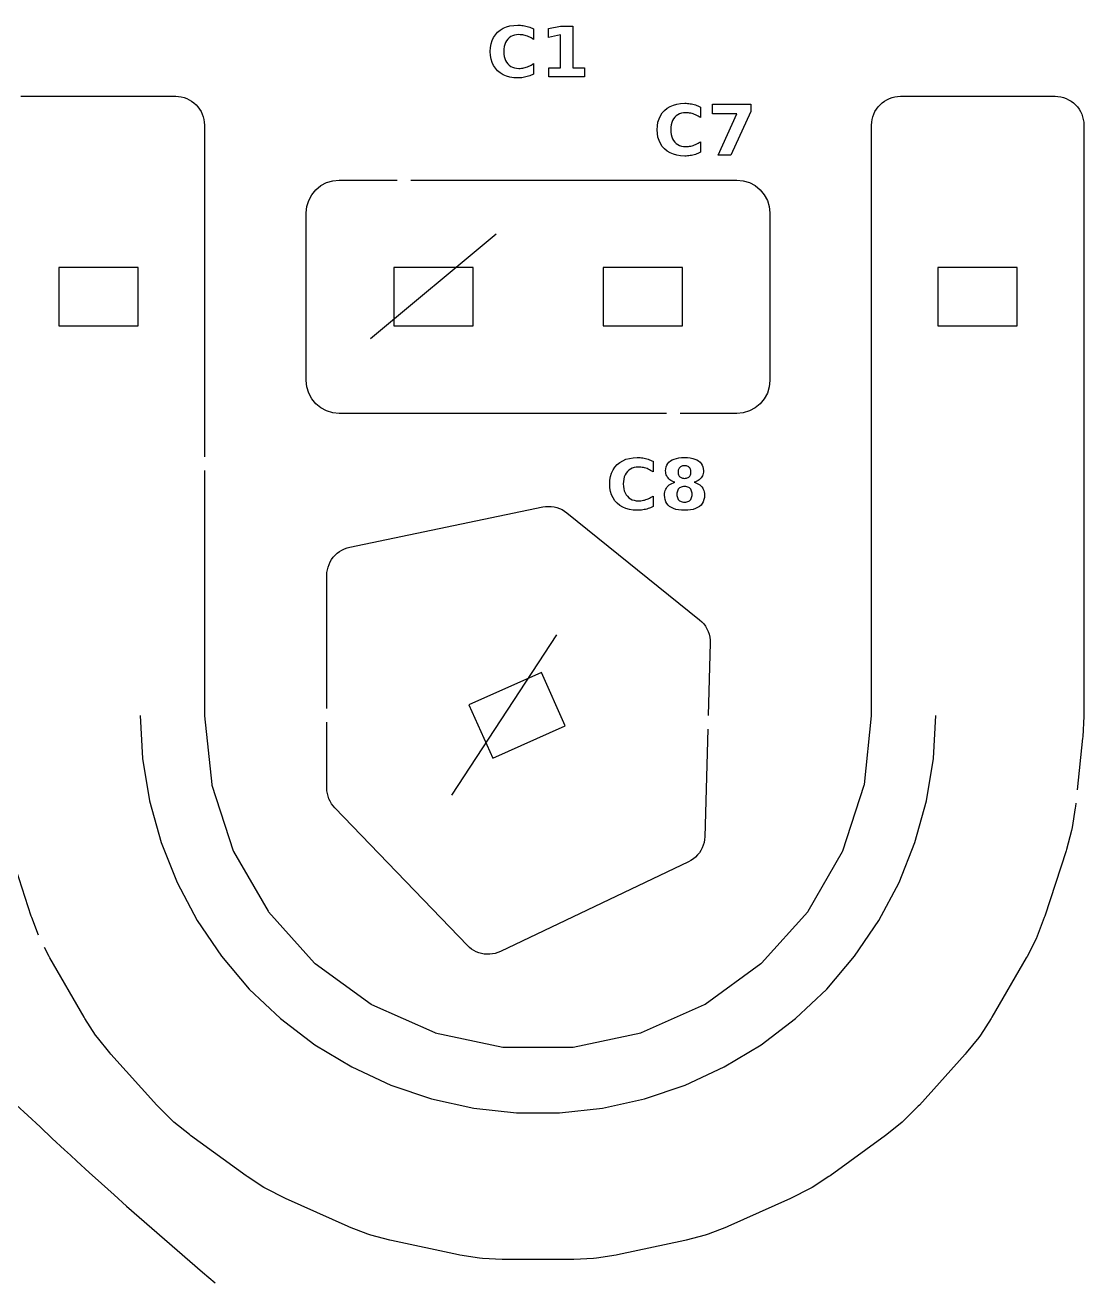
# Model space of a CAD drawing. Header units: millimetres. Extents: x 1 to 293, y 4 to 294.
# Drawn here: x 240.5 to 291.1, y 233.9 to 294 of the extents above; entities that cross this region are included whole.
import ezdxf

# ---------------------------------------------------------------- set-up
doc = ezdxf.new("R2010")
doc.units = ezdxf.units.MM
for name, color, linetype in [('CUT', 1, 'CONTINUOUS'), ('ENGRAVE', 5, 'CONTINUOUS'), ('SCORE', 7, 'CONTINUOUS')]:
    doc.layers.add(name, color=color, linetype=linetype)

msp = doc.modelspace()

# ---------------------------------------------------------------- linework, layer by layer
at = {"layer": 'CUT', "color": 1}
for points in [[(240.2982, 290.575), (247.6918, 290.575), (247.8248, 290.5685), (247.9583, 290.5487), (248.0892, 290.5159), (248.2162, 290.4704), (248.3382, 290.4127), (248.454, 290.3433), (248.5623, 290.263), (248.6623, 290.1723), (248.753, 290.0723), (248.8333, 289.964), (248.9027, 289.8482), (248.9604, 289.7262), (249.0059, 289.5992), (249.0387, 289.4683), (249.0585, 289.3348), (249.065, 289.2018), (249.065, 273.3532)], [(249.065, 272.7032), (249.065, 261.018), (249.0654, 261.0037), (249.0666, 260.9886), (249.4121, 257.701), (249.4178, 257.6738), (250.4386, 254.5322), (250.4499, 254.5068), (252.1016, 251.646), (252.1179, 251.6236), (254.3282, 249.1687), (254.3488, 249.1501), (257.0213, 247.2085), (257.0453, 247.1946), (260.0631, 245.851), (260.0895, 245.8424), (263.3206, 245.1556), (263.3482, 245.1526), (266.6515, 245.1526), (266.6792, 245.1555), (269.9103, 245.8423), (269.9367, 245.8509), (272.9545, 247.1945), (272.9785, 247.2083), (275.651, 249.15), (275.6716, 249.1685), (277.882, 251.6234), (277.8983, 251.6458), (279.55, 254.5066), (279.5613, 254.532), (280.5821, 257.6736), (280.5879, 257.7008), (280.9335, 260.9889), (280.9346, 261.0032), (280.935, 261.0183), (280.935, 289.2018), (280.9415, 289.3348), (280.9613, 289.4683), (280.9941, 289.5992), (281.0396, 289.7262), (281.0973, 289.8482), (281.1667, 289.964), (281.247, 290.0723), (281.3377, 290.1723), (281.4377, 290.263), (281.546, 290.3433), (281.6618, 290.4127), (281.7838, 290.4704), (281.9108, 290.5159), (282.0417, 290.5487), (282.1752, 290.5685), (282.3082, 290.575), (289.7018, 290.575), (289.8348, 290.5685), (289.9683, 290.5487), (290.0992, 290.5159), (290.2262, 290.4704), (290.3482, 290.4127), (290.464, 290.3433), (290.5723, 290.263), (290.6723, 290.1723), (290.763, 290.0723), (290.8433, 289.964), (290.9127, 289.8482), (290.9704, 289.7262), (291.0159, 289.5992), (291.0487, 289.4683), (291.0685, 289.3348), (291.075, 289.2018), (291.075, 261.0331), (291.0732, 260.9631), (291.0218, 259.9838), (291.0164, 259.914), (290.7576, 257.4526)], [(271.1368, 275.425), (255.4963, 275.425), (255.1927, 275.4549), (254.8971, 275.5446), (254.6248, 275.6901), (254.3861, 275.8861), (254.1901, 276.1248), (254.0446, 276.3971), (253.9549, 276.6927), (253.925, 276.9963), (253.925, 285.0037), (253.9549, 285.3073), (254.0446, 285.6029), (254.1901, 285.8752), (254.3861, 286.1139), (254.6248, 286.3099), (254.8971, 286.4554), (255.1927, 286.5451), (255.4963, 286.575), (258.2721, 286.575)], [(258.9221, 286.575), (274.5037, 286.575), (274.8073, 286.5451), (275.1029, 286.4554), (275.3752, 286.3099), (275.6139, 286.1139), (275.8099, 285.8752), (275.9554, 285.6029), (276.0451, 285.3073), (276.075, 285.0037), (276.075, 276.9963), (276.0451, 276.6927), (275.9554, 276.3971), (275.8099, 276.1248), (275.6139, 275.8861), (275.3752, 275.6901), (275.1029, 275.5446), (274.8073, 275.4549), (274.5037, 275.425), (271.7868, 275.425)], [(254.9129, 261.3373), (254.9129, 267.6955), (254.9193, 267.8276), (254.9389, 267.9602), (254.9712, 268.0903), (255.0161, 268.2166), (255.0731, 268.338), (255.1416, 268.4532), (255.221, 268.5612), (255.3105, 268.661), (255.4094, 268.7515), (255.5166, 268.8321), (255.6311, 268.9018), (255.7518, 268.96), (255.8777, 269.0061), (256.0056, 269.0394), (265.2292, 270.9611), (265.3608, 270.9819), (265.4956, 270.9897), (265.6305, 270.9843), (265.7642, 270.9656), (265.8955, 270.934), (266.023, 270.8896), (266.1456, 270.8329), (266.262, 270.7645), (266.3696, 270.6861), (272.7161, 265.5677), (272.8194, 265.4753), (272.914, 265.3714), (272.9975, 265.2584), (273.069, 265.1375), (273.1279, 265.0099), (273.1734, 264.877), (273.2051, 264.7401), (273.2227, 264.6007), (273.2259, 264.4622), (273.1292, 260.9919)], [(273.1111, 260.3422), (272.968, 255.2097), (272.9575, 255.0747), (272.9333, 254.9397), (272.8957, 254.8077), (272.8451, 254.6801), (272.7821, 254.5582), (272.7073, 254.4432), (272.6213, 254.3362), (272.5252, 254.2384), (272.4197, 254.1506), (272.306, 254.0737), (272.1869, 254.0094), (263.2031, 249.7275), (263.083, 249.6772), (262.9569, 249.6381), (262.8276, 249.6113), (262.6963, 249.597), (262.5643, 249.5953), (262.4327, 249.6063), (262.3028, 249.6299), (262.1757, 249.6659), (262.0527, 249.7138), (261.9349, 249.7734), (261.8233, 249.8439), (261.7189, 249.9249), (261.6242, 250.0142), (255.2965, 256.5819), (255.2109, 256.6797), (255.134, 256.7867), (255.0677, 256.9005), (255.0127, 257.0202), (254.9693, 257.1446), (254.938, 257.2726), (254.9191, 257.403), (254.9129, 257.5328), (254.9129, 260.6873)], [(290.6897, 256.8061), (290.6736, 256.6532), (290.6645, 256.5837), (290.5163, 255.6479), (290.4872, 255.511), (290.2419, 254.5958), (290.222, 254.5286), (289.2088, 251.4103), (289.1855, 251.3443), (288.8459, 250.4597), (288.789, 250.3318), (288.3588, 249.4876), (288.3254, 249.4261), (286.686, 246.5866), (286.6494, 246.5269), (286.1334, 245.7322), (286.0511, 245.619), (285.4548, 244.8826), (285.4093, 244.8294), (283.2154, 242.3928), (283.1672, 242.342), (282.4972, 241.672), (282.3932, 241.5783), (281.6568, 240.982), (281.6013, 240.9394), (278.9487, 239.0122), (278.891, 238.9725), (278.0963, 238.4565), (277.9751, 238.3865), (277.1309, 237.9563), (277.0677, 237.9262), (274.0723, 236.5926), (274.0077, 236.5658), (273.1231, 236.2262), (272.9899, 236.183), (272.0747, 235.9377), (272.0066, 235.9214), (268.7995, 235.2397), (268.7307, 235.2269), (267.7948, 235.0787), (267.6556, 235.0641), (266.7094, 235.0145), (266.6394, 235.0126), (263.3606, 235.0126), (263.2906, 235.0145), (262.3444, 235.0641), (262.2052, 235.0787), (261.2693, 235.2269), (261.2005, 235.2397), (257.9934, 235.9214), (257.9253, 235.9377), (257.0101, 236.183), (256.8769, 236.2262), (255.9923, 236.5658), (255.9277, 236.5926), (252.9323, 237.9262), (252.8691, 237.9563), (252.0249, 238.3865), (251.9037, 238.4565), (251.109, 238.9725), (251.0513, 239.0122), (248.3987, 240.9394), (248.3432, 240.982), (247.6068, 241.5783), (247.5028, 241.672), (246.8328, 242.342), (246.7846, 242.3928), (244.5907, 244.8294), (244.5452, 244.8826), (243.9489, 245.619), (243.8666, 245.7322), (243.3506, 246.5269), (243.314, 246.5866), (241.6746, 249.4261), (241.6412, 249.4876), (241.4231, 249.9155)], [(241.1388, 250.4997), (240.8145, 251.3443), (240.7912, 251.4103), (239.778, 254.5286)], [(240.0685, 242.4095), (240.6214, 241.8992), (240.629, 241.8922), (241.2102, 241.3473), (241.7955, 240.8018), (242.3813, 240.2589), (242.6618, 240.001), (242.9714, 239.7163), (243.5626, 239.176), (244.153, 238.6391), (244.7456, 238.1052), (245.3476, 237.57), (245.9478, 237.0398), (246.5496, 236.5116), (247.1549, 235.9841), (247.7605, 235.4589), (248.3676, 234.9351), (248.9759, 234.4125), (249.5822, 233.894)]]:
    msp.add_lwpolyline(points, dxfattribs=at)
for points in [[(245.895, 282.395), (242.105, 282.395), (242.105, 279.605), (245.895, 279.605), (245.895, 282.395)], [(258.105, 279.605), (261.895, 279.605), (261.895, 282.395), (258.105, 282.395), (258.105, 279.605)], [(268.105, 279.605), (271.895, 279.605), (271.895, 282.395), (268.105, 282.395), (268.105, 279.605)], [(287.895, 282.395), (284.105, 282.395), (284.105, 279.605), (287.895, 279.605), (287.895, 282.395)], [(266.2991, 260.4989), (265.1615, 263.0464), (261.7009, 261.5011), (262.8385, 258.9536), (266.2991, 260.4989)]]:
    msp.add_lwpolyline(points, close=True, dxfattribs=at)
at = {"layer": 'ENGRAVE', "color": 5}
for points in [[(264.7257, 291.6048), (264.6669, 291.5787), (264.6074, 291.5549), (264.547, 291.5336), (264.4859, 291.5148), (264.4239, 291.4984), (264.361, 291.4844), (264.2973, 291.4731), (264.2326, 291.4642), (264.1671, 291.4579), (264.1006, 291.4541), (264.0333, 291.4528), (263.8379, 291.4622), (263.6566, 291.4905), (263.4892, 291.5376), (263.3359, 291.6036), (263.1966, 291.6885), (263.0714, 291.7922), (262.9629, 291.912), (262.8742, 292.0452), (262.8052, 292.1919), (262.756, 292.3521), (262.7264, 292.5256), (262.7165, 292.7126), (262.7264, 292.9), (262.756, 293.074), (262.8052, 293.2344), (262.8742, 293.3813), (262.9629, 293.5147), (263.0714, 293.6346), (263.1966, 293.7383), (263.3359, 293.8231), (263.4892, 293.8891), (263.6566, 293.9363), (263.8379, 293.9645), (264.0333, 293.974), (264.1006, 293.9727), (264.1671, 293.9689), (264.2326, 293.9626), (264.2973, 293.9537), (264.361, 293.9423), (264.4239, 293.9284), (264.4859, 293.912), (264.547, 293.8931), (264.6074, 293.8718), (264.6669, 293.8481), (264.7257, 293.8219), (264.7836, 293.7933), (264.7836, 293.2904), (264.7257, 293.3282), (264.668, 293.3625), (264.6107, 293.3933), (264.5536, 293.4206), (264.4967, 293.4443), (264.4402, 293.4645), (264.3832, 293.4814), (264.3253, 293.4953), (264.2664, 293.506), (264.2065, 293.5137), (264.1456, 293.5183), (264.0837, 293.5199), (263.9759, 293.5139), (263.8761, 293.496), (263.7842, 293.4661), (263.7003, 293.4244), (263.6244, 293.3707), (263.5564, 293.305), (263.4977, 293.2289), (263.4497, 293.1437), (263.4123, 293.0495), (263.3857, 292.9462), (263.3697, 292.8339), (263.3643, 292.7126), (263.3697, 292.5917), (263.3857, 292.4798), (263.4123, 292.3769), (263.4497, 292.2829), (263.4977, 292.1978), (263.5564, 292.1217), (263.6244, 292.0561), (263.7003, 292.0024), (263.7842, 291.9606), (263.8761, 291.9308), (263.9759, 291.9129), (264.0837, 291.9069), (264.1456, 291.9084), (264.2065, 291.913), (264.2664, 291.9207), (264.3253, 291.9315), (264.3832, 291.9453), (264.4402, 291.9622), (264.4967, 291.9824), (264.5536, 292.0062), (264.6107, 292.0334), (264.668, 292.0642), (264.7257, 292.0986), (264.7836, 292.1364), (264.7836, 291.6335), (264.7257, 291.6048)], [(266.0742, 291.9329), (266.0742, 293.5036), (265.5061, 293.3864), (265.5061, 293.8128), (266.0709, 293.93), (266.6666, 293.93), (266.6666, 291.9329), (267.22, 291.9329), (267.22, 291.5), (265.5208, 291.5), (265.5208, 291.9329), (266.0742, 291.9329)], [(272.7004, 287.8723), (272.6417, 287.8461), (272.5821, 287.8224), (272.5218, 287.8011), (272.4606, 287.7822), (272.3986, 287.7658), (272.3358, 287.7519), (272.272, 287.7405), (272.2074, 287.7316), (272.1418, 287.7253), (272.0754, 287.7215), (272.008, 287.7202), (271.8127, 287.7297), (271.6313, 287.7579), (271.464, 287.8051), (271.3107, 287.8711), (271.1714, 287.9559), (271.0461, 288.0596), (270.9377, 288.1794), (270.849, 288.3127), (270.78, 288.4594), (270.7307, 288.6195), (270.7011, 288.793), (270.6913, 288.98), (270.7011, 289.1675), (270.7307, 289.3414), (270.78, 289.5018), (270.849, 289.6488), (270.9377, 289.7822), (271.0461, 289.902), (271.1714, 290.0057), (271.3107, 290.0906), (271.464, 290.1566), (271.6313, 290.2037), (271.8127, 290.232), (272.008, 290.2414), (272.0754, 290.2401), (272.1418, 290.2363), (272.2074, 290.23), (272.272, 290.2211), (272.3358, 290.2097), (272.3986, 290.1958), (272.4606, 290.1794), (272.5218, 290.1606), (272.5821, 290.1393), (272.6417, 290.1155), (272.7004, 290.0893), (272.7583, 290.0607), (272.7583, 289.5578), (272.7004, 289.5956), (272.6428, 289.63), (272.5854, 289.6607), (272.5283, 289.688), (272.4715, 289.7117), (272.4149, 289.732), (272.358, 289.7489), (272.3001, 289.7627), (272.2412, 289.7735), (272.1813, 289.7811), (272.1204, 289.7858), (272.0585, 289.7873), (271.9507, 289.7813), (271.8509, 289.7634), (271.759, 289.7336), (271.6751, 289.6918), (271.5991, 289.6381), (271.5311, 289.5724), (271.4724, 289.4963), (271.4244, 289.4111), (271.3871, 289.3169), (271.3604, 289.2137), (271.3444, 289.1013), (271.3391, 288.98), (271.3444, 288.8591), (271.3604, 288.7473), (271.3871, 288.6443), (271.4244, 288.5503), (271.4724, 288.4653), (271.5311, 288.3892), (271.5991, 288.3235), (271.6751, 288.2698), (271.759, 288.228), (271.8509, 288.1982), (271.9507, 288.1803), (272.0585, 288.1743), (272.1204, 288.1759), (272.1813, 288.1805), (272.2412, 288.1882), (272.3001, 288.1989), (272.358, 288.2128), (272.4149, 288.2297), (272.4715, 288.2499), (272.5283, 288.2736), (272.5854, 288.3009), (272.6428, 288.3317), (272.7004, 288.366), (272.7583, 288.4038), (272.7583, 287.9009), (272.7004, 287.8723)], [(275.1589, 290.1974), (275.1589, 289.8443), (274.2117, 287.7674), (273.6013, 287.7674), (274.4981, 289.7368), (273.3279, 289.7368), (273.3279, 290.1974), (275.1589, 290.1974)], [(270.4356, 270.9511), (270.3768, 270.925), (270.3173, 270.9012), (270.2569, 270.8799), (270.1958, 270.8611), (270.1338, 270.8447), (270.0709, 270.8307), (270.0072, 270.8193), (269.9425, 270.8105), (269.877, 270.8041), (269.8105, 270.8003), (269.7431, 270.7991), (269.5478, 270.8085), (269.3664, 270.8368), (269.1991, 270.8839), (269.0458, 270.9499), (268.9065, 271.0347), (268.7812, 271.1384), (268.6728, 271.2583), (268.5841, 271.3915), (268.5151, 271.5382), (268.4658, 271.6983), (268.4363, 271.8719), (268.4264, 272.0588), (268.4363, 272.2463), (268.4658, 272.4203), (268.5151, 272.5807), (268.5841, 272.7276), (268.6728, 272.861), (268.7812, 272.9809), (268.9065, 273.0846), (269.0458, 273.1694), (269.1991, 273.2354), (269.3664, 273.2825), (269.5478, 273.3108), (269.7431, 273.3202), (269.8105, 273.319), (269.877, 273.3152), (269.9425, 273.3088), (270.0072, 273.3), (270.0709, 273.2886), (270.1338, 273.2747), (270.1958, 273.2583), (270.2569, 273.2394), (270.3173, 273.2181), (270.3768, 273.1944), (270.4356, 273.1682), (270.4935, 273.1396), (270.4935, 272.6366), (270.4356, 272.6745), (270.3779, 272.7088), (270.3205, 272.7396), (270.2634, 272.7669), (270.2066, 272.7906), (270.15, 272.8108), (270.0931, 272.8277), (270.0352, 272.8415), (269.9763, 272.8523), (269.9164, 272.86), (269.8555, 272.8646), (269.7936, 272.8661), (269.6858, 272.8602), (269.586, 272.8423), (269.4941, 272.8124), (269.4102, 272.7707), (269.3343, 272.7169), (269.2663, 272.6513), (269.2076, 272.5752), (269.1596, 272.49), (269.1222, 272.3958), (269.0955, 272.2925), (269.0795, 272.1802), (269.0742, 272.0588), (269.0795, 271.938), (269.0955, 271.8261), (269.1222, 271.7232), (269.1596, 271.6292), (269.2076, 271.5441), (269.2663, 271.468), (269.3343, 271.4024), (269.4102, 271.3487), (269.4941, 271.3069), (269.586, 271.2771), (269.6858, 271.2592), (269.7936, 271.2532), (269.8555, 271.2547), (269.9164, 271.2593), (269.9763, 271.267), (270.0352, 271.2778), (270.0931, 271.2916), (270.15, 271.3085), (270.2066, 271.3287), (270.2634, 271.3525), (270.3205, 271.3797), (270.3779, 271.4105), (270.4356, 271.4448), (270.4935, 271.4827), (270.4935, 270.9797), (270.4356, 270.9511)], [(271.3491, 272.2249), (271.2965, 272.261), (271.25, 272.3012), (271.2095, 272.3453), (271.1752, 272.3933), (271.1471, 272.4451), (271.1253, 272.5007), (271.1097, 272.5602), (271.1003, 272.6234), (271.0972, 272.6904), (271.1036, 272.7888), (271.1227, 272.8792), (271.1546, 272.9614), (271.1992, 273.0354), (271.2566, 273.1013), (271.3267, 273.1591), (271.4091, 273.2083), (271.5035, 273.2486), (271.6099, 273.28), (271.7282, 273.3023), (271.8584, 273.3158), (272.0005, 273.3202), (272.1417, 273.3158), (272.271, 273.3024), (272.3887, 273.2802), (272.4946, 273.249), (272.5887, 273.2089), (272.6711, 273.1599), (272.7412, 273.1023), (272.7986, 273.0365), (272.8432, 272.9624), (272.8751, 272.88), (272.8942, 272.7893), (272.9006, 272.6904), (272.8974, 272.6234), (272.888, 272.5602), (272.8723, 272.5007), (272.8503, 272.4451), (272.822, 272.3933), (272.7875, 272.3453), (272.7467, 272.3012), (272.7, 272.261), (272.6473, 272.2249), (272.5885, 272.1927), (272.5238, 272.1645), (272.453, 272.1402), (272.5321, 272.1151), (272.6044, 272.0852), (272.6701, 272.0505), (272.7289, 272.0111), (272.7811, 271.967), (272.8265, 271.9181), (272.8651, 271.8646), (272.8966, 271.8066), (272.9211, 271.7441), (272.9386, 271.6772), (272.9491, 271.6058), (272.9527, 271.5299), (272.946, 271.4143), (272.926, 271.3086), (272.8926, 271.2127), (272.846, 271.1266), (272.7859, 271.0503), (272.7126, 270.9838), (272.6261, 270.9274), (272.5268, 270.8812), (272.4145, 270.8453), (272.2894, 270.8196), (272.1514, 270.8042), (272.0005, 270.7991), (271.8491, 270.8042), (271.7105, 270.8196), (271.5849, 270.8453), (271.4721, 270.8812), (271.3722, 270.9274), (271.2852, 270.9838), (271.2113, 271.0503), (271.1509, 271.1266), (271.1039, 271.2127), (271.0703, 271.3086), (271.0502, 271.4143), (271.0435, 271.5299), (271.047, 271.6058), (271.0575, 271.6772), (271.075, 271.7441), (271.0995, 271.8066), (271.1311, 271.8646), (271.1696, 271.9181), (271.215, 271.967), (271.2672, 272.0111), (271.3261, 272.0505), (271.3917, 272.0852), (271.4641, 272.1151), (271.5431, 272.1402), (271.4724, 272.1645), (271.4077, 272.1927), (271.3491, 272.2249)], [(271.6986, 272.5377), (271.7098, 272.4987), (271.7254, 272.4634), (271.7456, 272.4318), (271.7702, 272.4039), (271.799, 272.38), (271.8316, 272.3605), (271.8681, 272.3453), (271.9084, 272.3345), (271.9525, 272.3279), (272.0005, 272.3258), (272.0475, 272.3279), (272.0907, 272.3345), (272.1303, 272.3453), (272.1662, 272.3605), (272.1983, 272.38), (272.2267, 272.4039), (272.2511, 272.4318), (272.271, 272.4634), (272.2866, 272.4987), (272.2976, 272.5377), (272.3043, 272.5805), (272.3065, 272.6269), (272.3043, 272.6733), (272.2976, 272.7159), (272.2866, 272.7549), (272.271, 272.79), (272.2511, 272.8214), (272.2267, 272.8491), (272.1983, 272.8727), (272.1662, 272.892), (272.1303, 272.907), (272.0907, 272.9178), (272.0475, 272.9242), (272.0005, 272.9264), (271.9525, 272.9242), (271.9084, 272.9177), (271.8681, 272.9068), (271.8316, 272.8916), (271.799, 272.8721), (271.7702, 272.8482), (271.7456, 272.8204), (271.7254, 272.7889), (271.7098, 272.7538), (271.6986, 272.7151), (271.6919, 272.6728), (271.6896, 272.6269), (271.6919, 272.5805), (271.6986, 272.5377)], [(271.8451, 271.9095), (271.8023, 271.8908), (271.7641, 271.8668), (271.7303, 271.8375), (271.7015, 271.8032), (271.6779, 271.7643), (271.6595, 271.7207), (271.6464, 271.6726), (271.6385, 271.6198), (271.6359, 271.5624), (271.6385, 271.5051), (271.6464, 271.4524), (271.6595, 271.4043), (271.6779, 271.361), (271.7015, 271.3222), (271.7303, 271.2882), (271.7641, 271.2591), (271.8023, 271.2353), (271.8451, 271.2168), (271.8924, 271.2035), (271.9442, 271.1956), (272.0005, 271.193), (272.0563, 271.1956), (272.1076, 271.2035), (272.1543, 271.2168), (272.1965, 271.2353), (272.2342, 271.2591), (272.2674, 271.2882), (272.2958, 271.3222), (272.319, 271.361), (272.337, 271.4043), (272.3499, 271.4524), (272.3576, 271.5051), (272.3602, 271.5624), (272.3576, 271.6203), (272.3499, 271.6734), (272.337, 271.7217), (272.319, 271.7653), (272.2958, 271.8042), (272.2674, 271.8383), (272.2342, 271.8674), (272.1965, 271.8912), (272.1543, 271.9097), (272.1076, 271.9229), (272.0563, 271.9309), (272.0005, 271.9335), (271.9442, 271.9309), (271.8924, 271.9229), (271.8451, 271.9095)]]:
    msp.add_lwpolyline(points, close=True, dxfattribs=at)
at = {"layer": 'SCORE', "color": 7}
for points in [[(257, 279), (263, 284)], [(260.8794, 257.1971), (265.8919, 264.8566)], [(246, 261), (246.1114, 258.9457), (246.4442, 256.9156), (246.9946, 254.9333), (247.7561, 253.0221), (248.7197, 251.2045), (249.8742, 249.5017), (251.2061, 247.9337), (252.6997, 246.5189), (254.3374, 245.2739), (256.1002, 244.2133), (257.9674, 243.3494), (259.917, 242.6926), (261.9261, 242.2503), (263.9714, 242.0279), (266.0286, 242.0279), (268.0739, 242.2503), (270.083, 242.6926), (272.0326, 243.3494), (273.8998, 244.2133), (275.6626, 245.2739), (277.3003, 246.5189), (278.7939, 247.9337), (280.1258, 249.5017), (281.2803, 251.2045), (282.2439, 253.0221), (283.0054, 254.9333), (283.5558, 256.9156), (283.8886, 258.9457), (284, 261)]]:
    msp.add_lwpolyline(points, dxfattribs=at)

doc.saveas('drawing.dxf')
